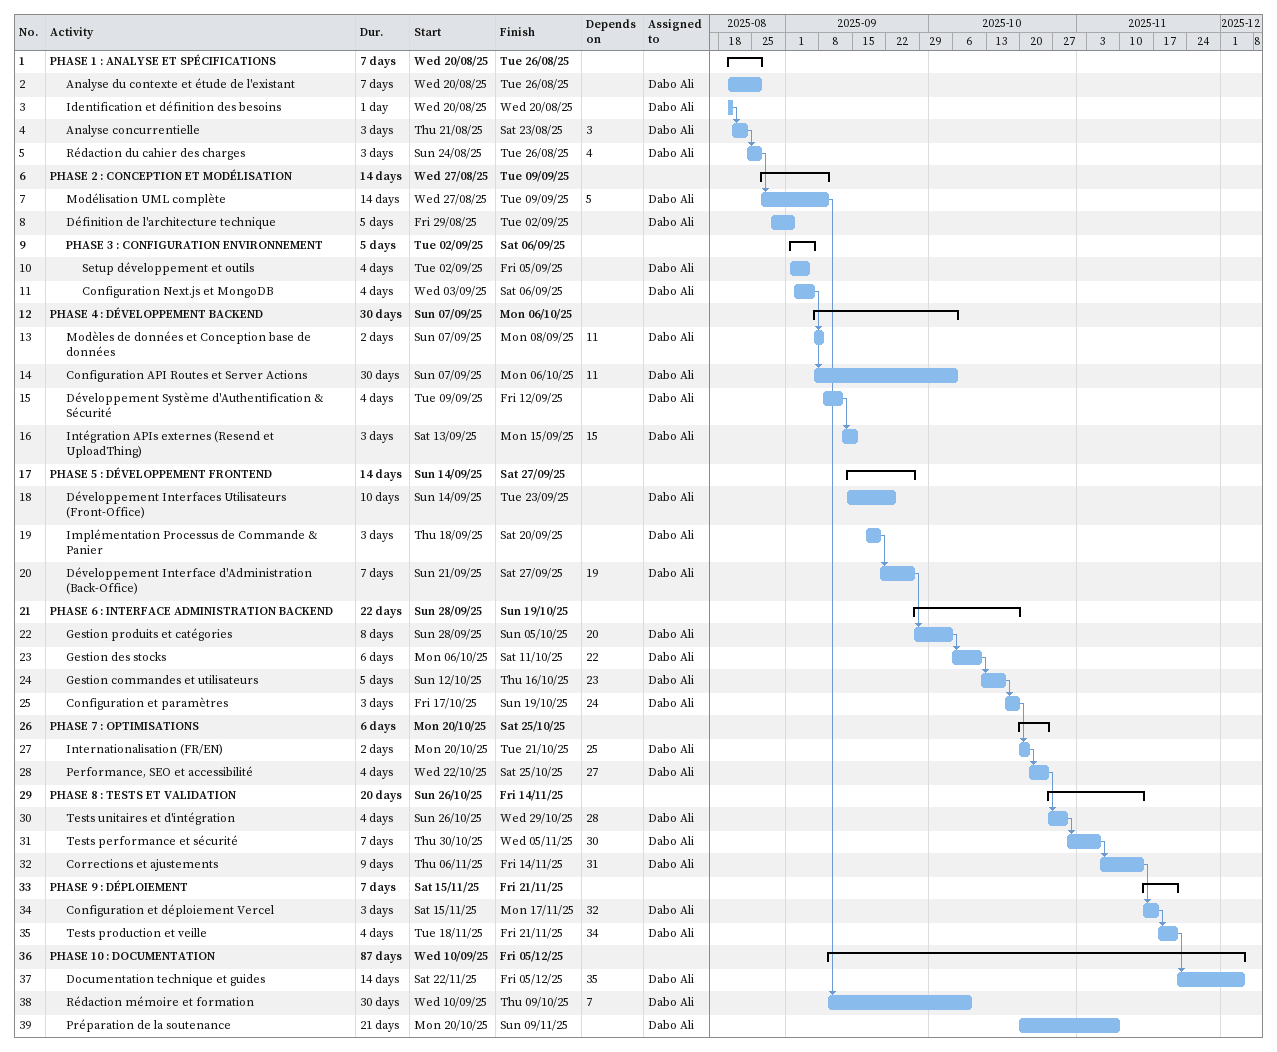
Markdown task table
| ID | Level | Task | Duration | Start | Finish | Predecessors | Resources |
|---|---|---|---|---|---|---|---|
| 1 | 1 | **PHASE 1 : ANALYSE ET SPÉCIFICATIONS** | 7d | 2025-08-20 | 2025-08-26 |  |  |
| 2 | 2 | Analyse du contexte et étude de l'existant | 7d | 2025-08-20 | 2025-08-26 |  | Dabo Ali |
| 3 | 2 | Identification et définition des besoins | 1d | 2025-08-20 | 2025-08-20 |  | Dabo Ali |
| 4 | 2 | Analyse concurrentielle | 3d | 2025-08-21 | 2025-08-23 | 3 | Dabo Ali |
| 5 | 2 | Rédaction du cahier des charges | 3d | 2025-08-24 | 2025-08-26 | 4 | Dabo Ali |
| 6 | 1 | **PHASE 2 : CONCEPTION ET MODÉLISATION** | 14d | 2025-08-27 | 2025-09-09 |  |  |
| 7 | 2 | Modélisation UML complète | 14d | 2025-08-27 | 2025-09-09 | 5 | Dabo Ali |
| 8 | 2 | Définition de l'architecture technique | 5d | 2025-08-29 | 2025-09-02 |  | Dabo Ali |
| 9 | 2 | **PHASE 3 : CONFIGURATION ENVIRONNEMENT** | 5d | 2025-09-02 | 2025-09-06 |  |  |
| 10 | 3 | Setup développement et outils | 4d | 2025-09-02 | 2025-09-05 |  | Dabo Ali |
| 11 | 3 | Configuration Next.js et MongoDB | 4d | 2025-09-03 | 2025-09-06 |  | Dabo Ali |
| 12 | 1 | **PHASE 4 : DÉVELOPPEMENT BACKEND** | 30d | 2025-09-07 | 2025-10-06 |  |  |
| 13 | 2 | Modèles de données et Conception base de données | 2d | 2025-09-07 | 2025-09-08 | 11 | Dabo Ali |
| 14 | 2 | Configuration API Routes et Server Actions | 30d | 2025-09-07 | 2025-10-06 | 11 | Dabo Ali |
| 15 | 2 | Développement Système d'Authentification & Sécurité | 4d | 2025-09-09 | 2025-09-12 |  | Dabo Ali |
| 16 | 2 | Intégration APIs externes (Resend et UploadThing) | 3d | 2025-09-13 | 2025-09-15 | 15 | Dabo Ali |
| 17 | 1 | **PHASE 5 : DÉVELOPPEMENT FRONTEND** | 14d | 2025-09-14 | 2025-09-27 |  |  |
| 18 | 2 | Développement Interfaces Utilisateurs (Front-Office) | 10d | 2025-09-14 | 2025-09-23 |  | Dabo Ali |
| 19 | 2 | Implémentation Processus de Commande & Panier | 3d | 2025-09-18 | 2025-09-20 |  | Dabo Ali |
| 20 | 2 | Développement Interface d'Administration (Back-Office) | 7d | 2025-09-21 | 2025-09-27 | 19 | Dabo Ali |
| 21 | 1 | **PHASE 6 : INTERFACE ADMINISTRATION BACKEND** | 22d | 2025-09-28 | 2025-10-19 |  |  |
| 22 | 2 | Gestion produits et catégories | 8d | 2025-09-28 | 2025-10-05 | 20 | Dabo Ali |
| 23 | 2 | Gestion des stocks | 6d | 2025-10-06 | 2025-10-11 | 22 | Dabo Ali |
| 24 | 2 | Gestion commandes et utilisateurs | 5d | 2025-10-12 | 2025-10-16 | 23 | Dabo Ali |
| 25 | 2 | Configuration et paramètres | 3d | 2025-10-17 | 2025-10-19 | 24 | Dabo Ali |
| 26 | 1 | **PHASE 7 : OPTIMISATIONS** | 6d | 2025-10-20 | 2025-10-25 |  |  |
| 27 | 2 | Internationalisation (FR/EN) | 2d | 2025-10-20 | 2025-10-21 | 25 | Dabo Ali |
| 28 | 2 | Performance, SEO et accessibilité | 4d | 2025-10-22 | 2025-10-25 | 27 | Dabo Ali |
| 29 | 1 | **PHASE 8 : TESTS ET VALIDATION** | 20d | 2025-10-26 | 2025-11-14 |  |  |
| 30 | 2 | Tests unitaires et d'intégration | 4d | 2025-10-26 | 2025-10-29 | 28 | Dabo Ali |
| 31 | 2 | Tests performance et sécurité | 7d | 2025-10-30 | 2025-11-05 | 30 | Dabo Ali |
| 32 | 2 | Corrections et ajustements | 9d | 2025-11-06 | 2025-11-14 | 31 | Dabo Ali |
| 33 | 1 | **PHASE 9 : DÉPLOIEMENT** | 7d | 2025-11-15 | 2025-11-21 |  |  |
| 34 | 2 | Configuration et déploiement Vercel | 3d | 2025-11-15 | 2025-11-17 | 32 | Dabo Ali |
| 35 | 2 | Tests production et veille | 4d | 2025-11-18 | 2025-11-21 | 34 | Dabo Ali |
| 36 | 1 | **PHASE 10 : DOCUMENTATION** | 87d | 2025-09-10 | 2025-12-05 |  |  |
| 37 | 2 | Documentation technique et guides | 14d | 2025-11-22 | 2025-12-05 | 35 | Dabo Ali |
| 38 | 2 | Rédaction mémoire et formation | 30d | 2025-09-10 | 2025-10-09 | 7 | Dabo Ali |
| 39 | 2 | Préparation de la soutenance | 21d | 2025-10-20 | 2025-11-09 |  | Dabo Ali |
